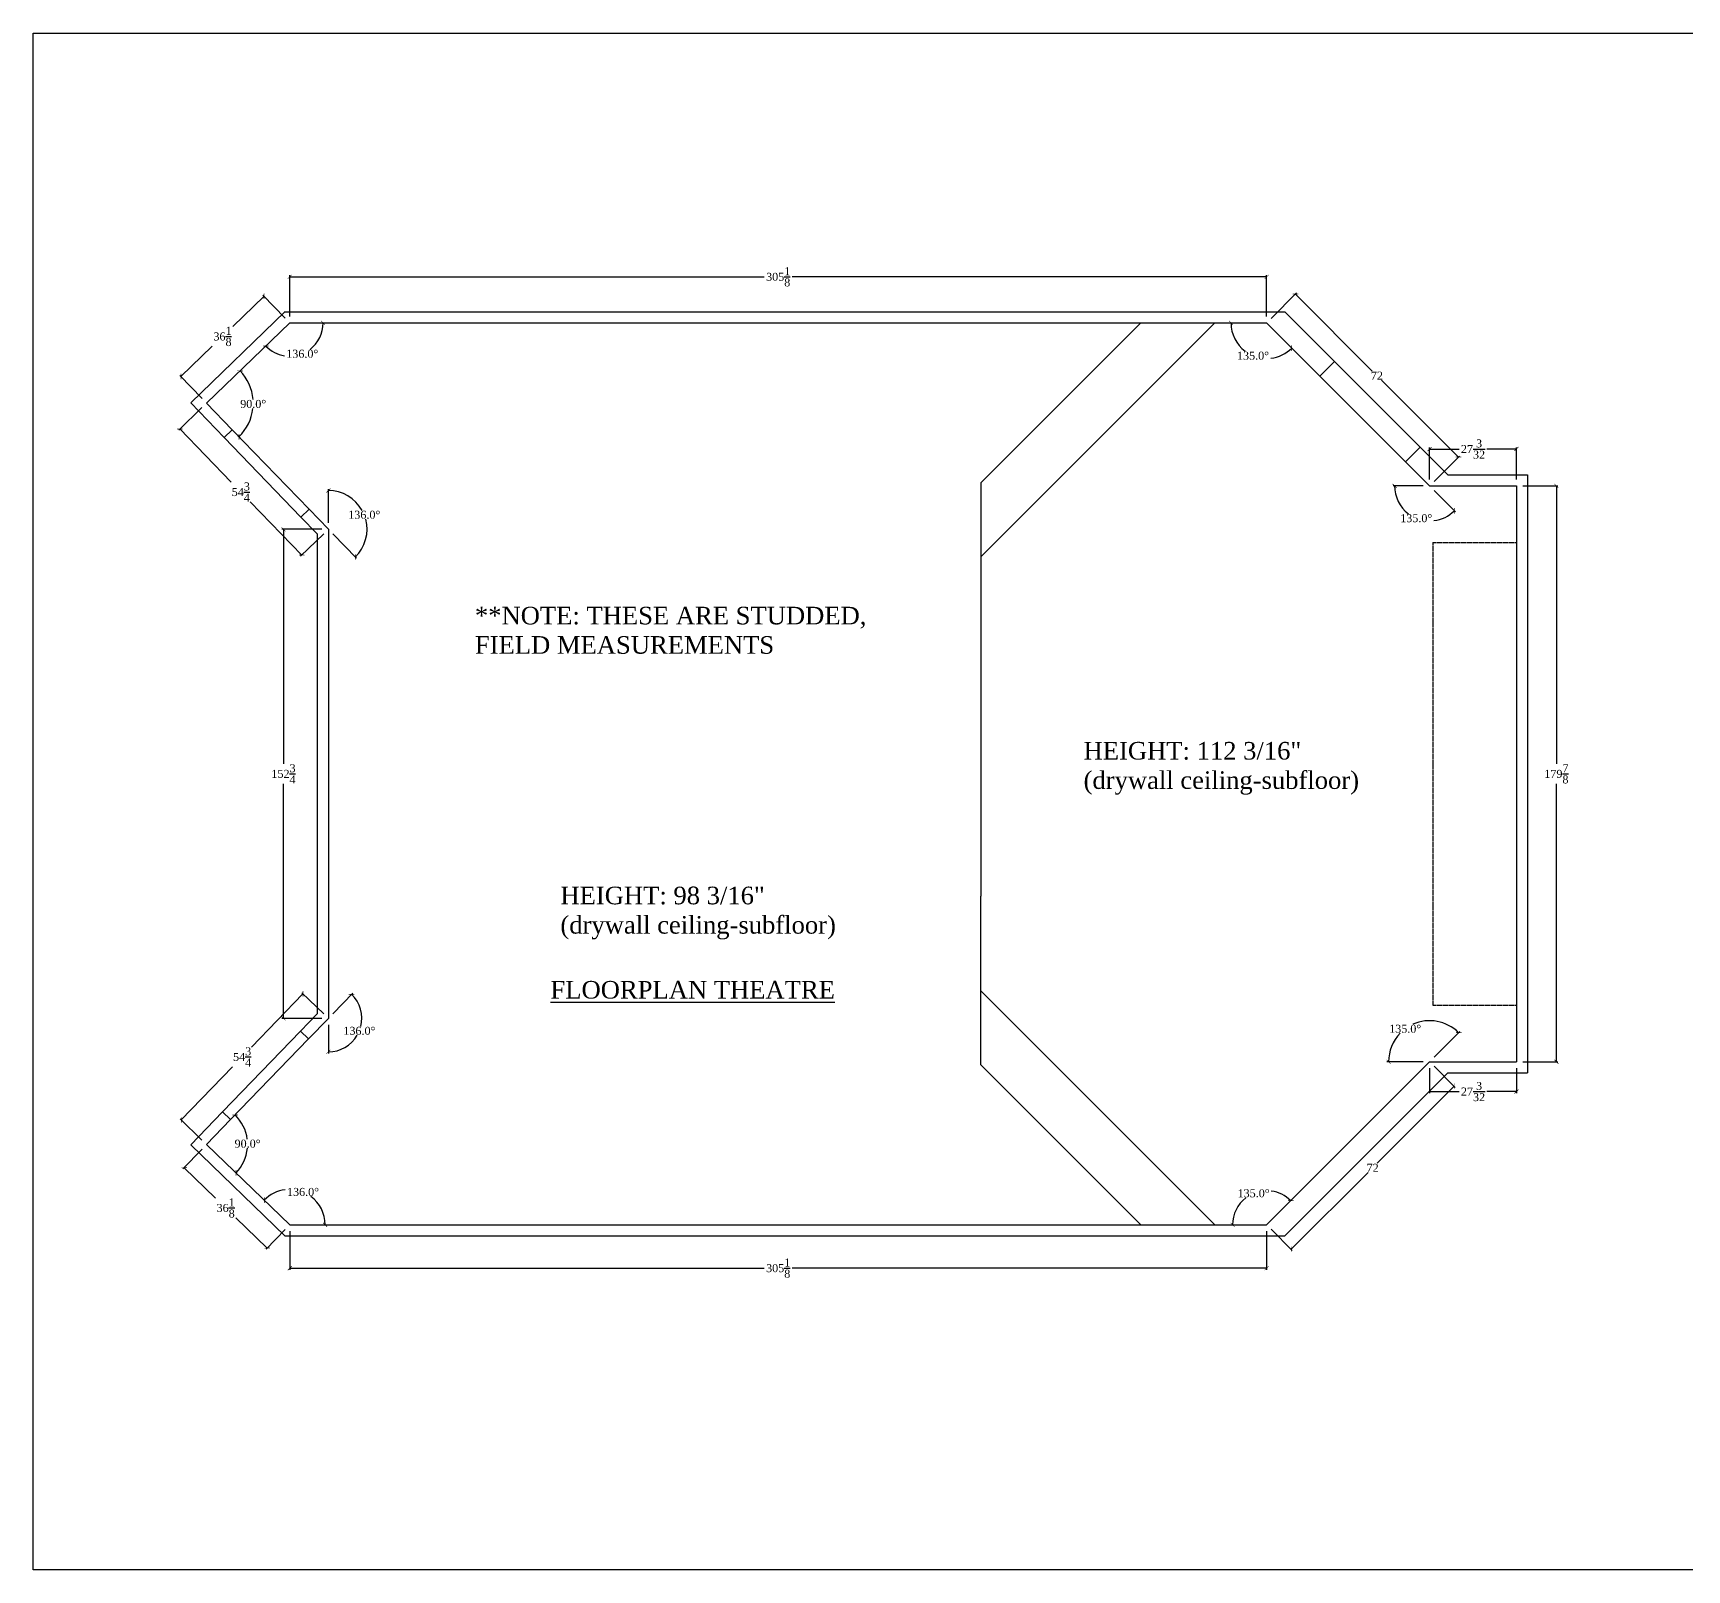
# Model space of a CAD drawing. Header units: inches. Extents: x -8 to 7069, y -18 to 1274.
# Drawn here: x 2615 to 3131, y 466 to 946 of the extents above; entities that cross this region are included whole.
import ezdxf

# ---------------------------------------------------------------- set-up
doc = ezdxf.new("R2010")
doc.units = ezdxf.units.IN
doc.header["$MEASUREMENT"] = 0
doc.linetypes.add('HIDDEN', pattern=[0.375, 0.25, -0.125])
doc.layers.add('VIEWPORT', color=7, linetype='Continuous')
doc.styles.add('BOOKMAN', font='BOOKOS.TTF')
doc.dimstyles.new('SACHI-1-2', dxfattribs={"dimtxt": 2.5, "dimasz": 1.25, "dimexe": 0.5, "dimexo": 2, "dimgap": 0.09, "dimtad": 0, "dimtih": 1, "dimtoh": 1, "dimdec": 5, "dimzin": 3, "dimdsep": 46, "dimlunit": 5, "dimtxsty": 'BOOKMAN', "dimblk": 'ARCHTICK', "dimcen": 0, "dimclrd": 5, "dimclre": 5, "dimclrt": 5, "dimadec": 1, "dimazin": 0, "dimtfac": 1, "dimtdec": 5, "dimtofl": 0, "dimtmove": 0, "dimatfit": 3, "dimfxl": 0, "dimtolj": 1, "dimtzin": 0, "dimarcsym": 0})

# ---------------------------------------------------------------- blocks, each defined once
blk = doc.blocks.new('_ARCHTICK')
at = {"color": 0, "linetype": 'ByBlock', "const_width": 0.15}
blk.add_lwpolyline([(-0.5, -0.5), (0.5, 0.5)], dxfattribs=at)
blk = doc.blocks.new('*D502')
at = {"layer": 'Defpoints', "color": 0}
for p in [(3000.02, 869.44), (2694.9, 855.05), (3000.02, 855.05)]:
    blk.add_point(p, dxfattribs=at)
at = {"layer": 'VIEWPORT', "color": 5, "lineweight": -2}
for p, q in [((2694.9, 857.05), (2694.9, 869.94)), ((2694.9, 869.44), (2843.11, 869.44)), ((3000.02, 869.44), (2851.81, 869.44)), ((3000.02, 857.05), (3000.02, 869.94))]:
    blk.add_line(p, q, dxfattribs=at)
at = {"layer": 'VIEWPORT', "color": 5, "lineweight": -2, "xscale": 1.25, "yscale": 1.25, "zscale": 1.25, "rotation": 180}
blk.add_blockref('_ARCHTICK', (2694.9, 869.44), dxfattribs=at)
at = {"layer": 'VIEWPORT', "color": 5, "lineweight": -2, "xscale": 1.25, "yscale": 1.25, "zscale": 1.25}
blk.add_blockref('_ARCHTICK', (3000.02, 869.44), dxfattribs=at)
at = {"layer": 'VIEWPORT', "color": 5, "insert": (2847.46, 869.44), "char_height": 2.5, "attachment_point": 5, "style": 'BOOKMAN'}
blk.add_mtext('\\A1;305{\\H1.000000x;\\S1/8;}', dxfattribs=at)
blk = doc.blocks.new('*D503')
at = {"layer": 'Defpoints', "color": 0}
for p in [(2694.9, 573.34), (3000.02, 573.34), (3000.02, 559.79)]:
    blk.add_point(p, dxfattribs=at)
at = {"layer": 'VIEWPORT', "color": 5, "lineweight": -2}
for p, q in [((2694.9, 571.34), (2694.9, 559.29)), ((3000.02, 571.34), (3000.02, 559.29)), ((2694.9, 559.79), (2843.11, 559.79)), ((3000.02, 559.79), (2851.81, 559.79))]:
    blk.add_line(p, q, dxfattribs=at)
at = {"layer": 'VIEWPORT', "color": 5, "lineweight": -2, "xscale": 1.25, "yscale": 1.25, "zscale": 1.25, "rotation": 180}
blk.add_blockref('_ARCHTICK', (2694.9, 559.79), dxfattribs=at)
at = {"layer": 'VIEWPORT', "color": 5, "lineweight": -2, "xscale": 1.25, "yscale": 1.25, "zscale": 1.25}
blk.add_blockref('_ARCHTICK', (3000.02, 559.79), dxfattribs=at)
at = {"layer": 'VIEWPORT', "color": 5, "insert": (2847.46, 559.79), "char_height": 2.5, "attachment_point": 5, "style": 'BOOKMAN'}
blk.add_mtext('\\A1;305{\\H1.000000x;\\S1/8;}', dxfattribs=at)
blk = doc.blocks.new('*D504')
at = {"layer": 'Defpoints', "color": 0}
for p in [(3078.04, 815.65), (3050.94, 804.13), (3078.04, 804.13)]:
    blk.add_point(p, dxfattribs=at)
at = {"layer": 'VIEWPORT', "color": 5, "lineweight": -2}
for p, q in [((3050.94, 806.13), (3050.94, 816.15)), ((3050.94, 815.65), (3060.16, 815.65)), ((3078.04, 815.65), (3068.81, 815.65)), ((3078.04, 806.13), (3078.04, 816.15))]:
    blk.add_line(p, q, dxfattribs=at)
at = {"layer": 'VIEWPORT', "color": 5, "lineweight": -2, "xscale": 1.25, "yscale": 1.25, "zscale": 1.25, "rotation": 180}
blk.add_blockref('_ARCHTICK', (3050.94, 815.65), dxfattribs=at)
at = {"layer": 'VIEWPORT', "color": 5, "lineweight": -2, "xscale": 1.25, "yscale": 1.25, "zscale": 1.25}
blk.add_blockref('_ARCHTICK', (3078.04, 815.65), dxfattribs=at)
at = {"layer": 'VIEWPORT', "color": 5, "insert": (3064.49, 815.65), "char_height": 2.5, "attachment_point": 5, "style": 'BOOKMAN'}
blk.add_mtext('\\A1;27{\\H1.000000x;\\S3/32;}', dxfattribs=at)
blk = doc.blocks.new('*D505')
at = {"layer": 'Defpoints', "color": 0}
for p in [(3078.04, 804.13), (3078.04, 624.26), (3090.53, 624.26)]:
    blk.add_point(p, dxfattribs=at)
at = {"layer": 'VIEWPORT', "color": 5, "lineweight": -2}
for p, q in [((3080.04, 804.13), (3091.03, 804.13)), ((3090.53, 804.13), (3090.53, 717.31)), ((3090.53, 624.26), (3090.53, 711.08)), ((3080.04, 624.26), (3091.03, 624.26))]:
    blk.add_line(p, q, dxfattribs=at)
at = {"layer": 'VIEWPORT', "color": 5, "lineweight": -2, "xscale": 1.25, "yscale": 1.25, "zscale": 1.25}
for p, rotation in [((3090.53, 804.13), 90), ((3090.53, 624.26), 270)]:
    blk.add_blockref('_ARCHTICK', p, dxfattribs=dict(at, rotation=rotation))
at = {"layer": 'VIEWPORT', "color": 5, "insert": (3090.53, 714.19), "char_height": 2.5, "attachment_point": 5, "style": 'BOOKMAN'}
blk.add_mtext('\\A1;179{\\H1.000000x;\\S7/8;}', dxfattribs=at)
blk = doc.blocks.new('*D506')
at = {"layer": 'Defpoints', "color": 0}
for p in [(3050.94, 624.26), (3078.04, 624.26), (3050.94, 614.96)]:
    blk.add_point(p, dxfattribs=at)
at = {"layer": 'VIEWPORT', "color": 5, "lineweight": -2}
for p, q in [((3050.94, 622.26), (3050.94, 614.46)), ((3078.04, 622.26), (3078.04, 614.46)), ((3050.94, 614.96), (3060.16, 614.96)), ((3078.04, 614.96), (3068.81, 614.96))]:
    blk.add_line(p, q, dxfattribs=at)
at = {"layer": 'VIEWPORT', "color": 5, "lineweight": -2, "xscale": 1.25, "yscale": 1.25, "zscale": 1.25, "rotation": 180}
blk.add_blockref('_ARCHTICK', (3050.94, 614.96), dxfattribs=at)
at = {"layer": 'VIEWPORT', "color": 5, "lineweight": -2, "xscale": 1.25, "yscale": 1.25, "zscale": 1.25}
blk.add_blockref('_ARCHTICK', (3078.04, 614.96), dxfattribs=at)
at = {"layer": 'VIEWPORT', "color": 5, "insert": (3064.49, 614.96), "char_height": 2.5, "attachment_point": 5, "style": 'BOOKMAN'}
blk.add_mtext('\\A1;27{\\H1.000000x;\\S3/32;}', dxfattribs=at)
blk = doc.blocks.new('*D507')
at = {"layer": 'Defpoints', "color": 0}
for p in [(2706.95, 790.57), (2692.94, 637.82), (2706.95, 637.82)]:
    blk.add_point(p, dxfattribs=at)
at = {"layer": 'VIEWPORT', "color": 5, "lineweight": -2}
for p, q in [((2704.95, 790.57), (2692.44, 790.57)), ((2692.94, 790.57), (2692.94, 717.29)), ((2692.94, 637.82), (2692.94, 711.1)), ((2704.95, 637.82), (2692.44, 637.82))]:
    blk.add_line(p, q, dxfattribs=at)
at = {"layer": 'VIEWPORT', "color": 5, "lineweight": -2, "xscale": 1.25, "yscale": 1.25, "zscale": 1.25}
for p, rotation in [((2692.94, 790.57), 90), ((2692.94, 637.82), 270)]:
    blk.add_blockref('_ARCHTICK', p, dxfattribs=dict(at, rotation=rotation))
at = {"layer": 'VIEWPORT', "color": 5, "insert": (2692.94, 714.19), "char_height": 2.5, "attachment_point": 5, "style": 'BOOKMAN'}
blk.add_mtext('\\A1;152{\\H1.000000x;\\S3/4;}', dxfattribs=at)
blk = doc.blocks.new('*D508')
at = {"layer": 'Defpoints', "color": 0}
for p in [(2668.92, 829.96), (2706.95, 790.57), (2698.62, 782.52)]:
    blk.add_point(p, dxfattribs=at)
at = {"layer": 'VIEWPORT', "color": 5, "lineweight": -2}
for p, q in [((2667.48, 828.57), (2660.22, 821.56)), ((2660.58, 821.91), (2676.63, 805.28)), ((2698.62, 782.52), (2682.56, 799.14)), ((2705.52, 789.18), (2698.26, 782.17))]:
    blk.add_line(p, q, dxfattribs=at)
at = {"layer": 'VIEWPORT', "color": 5, "lineweight": -2, "xscale": 1.25, "yscale": 1.25, "zscale": 1.25}
for p, rotation in [((2660.58, 821.91), 134), ((2698.62, 782.52), 314)]:
    blk.add_blockref('_ARCHTICK', p, dxfattribs=dict(at, rotation=rotation))
at = {"layer": 'VIEWPORT', "color": 5, "insert": (2679.6, 802.21), "char_height": 2.5, "attachment_point": 5, "style": 'BOOKMAN'}
blk.add_mtext('\\A1;54{\\H1.000000x;\\S3/4;}', dxfattribs=at)
blk = doc.blocks.new('*D509')
at = {"layer": 'Defpoints', "color": 0}
for p in [(2706.95, 637.82), (2661, 606.07), (2668.92, 598.43)]:
    blk.add_point(p, dxfattribs=at)
at = {"layer": 'VIEWPORT', "color": 5, "lineweight": -2}
for p, q in [((2705.52, 639.2), (2698.68, 645.81)), ((2699.03, 645.46), (2682.98, 628.84)), ((2661, 606.07), (2677.05, 622.7)), ((2667.48, 599.81), (2660.64, 606.42))]:
    blk.add_line(p, q, dxfattribs=at)
at = {"layer": 'VIEWPORT', "color": 5, "lineweight": -2, "xscale": 1.25, "yscale": 1.25, "zscale": 1.25}
for p, rotation in [((2699.03, 645.46), 45.99999999999959), ((2661, 606.07), 225.9999999999996)]:
    blk.add_blockref('_ARCHTICK', p, dxfattribs=dict(at, rotation=rotation))
at = {"layer": 'VIEWPORT', "color": 5, "insert": (2680.02, 625.77), "char_height": 2.5, "attachment_point": 5, "style": 'BOOKMAN'}
blk.add_mtext('\\A1;54{\\H1.000000x;\\S3/4;}', dxfattribs=at)
blk = doc.blocks.new('*D510')
at = {"layer": 'Defpoints', "color": 0}
for p in [(2668.92, 598.43), (2694.9, 573.34), (2687.86, 566.05)]:
    blk.add_point(p, dxfattribs=at)
at = {"layer": 'VIEWPORT', "color": 5, "lineweight": -2}
for p, q in [((2667.53, 596.99), (2661.53, 590.78)), ((2661.88, 591.14), (2671.69, 581.67)), ((2687.86, 566.05), (2678.05, 575.53)), ((2693.51, 571.9), (2687.52, 565.69))]:
    blk.add_line(p, q, dxfattribs=at)
at = {"layer": 'VIEWPORT', "color": 5, "lineweight": -2, "xscale": 1.25, "yscale": 1.25, "zscale": 1.25}
for p, rotation in [((2661.88, 591.14), 136.0000000000073), ((2687.86, 566.05), 316.0000000000073)]:
    blk.add_blockref('_ARCHTICK', p, dxfattribs=dict(at, rotation=rotation))
at = {"layer": 'VIEWPORT', "color": 5, "insert": (2674.87, 578.6), "char_height": 2.5, "attachment_point": 5, "style": 'BOOKMAN'}
blk.add_mtext('\\A1;36{\\H1.000000x;\\S1/8;}', dxfattribs=at)
blk = doc.blocks.new('*D511')
at = {"layer": 'Defpoints', "color": 0}
for p in [(2694.9, 855.05), (2660.9, 838.26), (2668.92, 829.96)]:
    blk.add_point(p, dxfattribs=at)
at = {"layer": 'VIEWPORT', "color": 5, "lineweight": -2}
for p, q in [((2686.88, 863.35), (2677.07, 853.88)), ((2693.51, 856.49), (2686.53, 863.71)), ((2660.9, 838.26), (2670.71, 847.74)), ((2667.53, 831.4), (2660.55, 838.62))]:
    blk.add_line(p, q, dxfattribs=at)
at = {"layer": 'VIEWPORT', "color": 5, "lineweight": -2, "xscale": 1.25, "yscale": 1.25, "zscale": 1.25}
for p, rotation in [((2686.88, 863.35), 43.99999999999369), ((2660.9, 838.26), 223.9999999999937)]:
    blk.add_blockref('_ARCHTICK', p, dxfattribs=dict(at, rotation=rotation))
at = {"layer": 'VIEWPORT', "color": 5, "insert": (2673.89, 850.81), "char_height": 2.5, "attachment_point": 5, "style": 'BOOKMAN'}
blk.add_mtext('\\A1;36{\\H1.000000x;\\S1/8;}', dxfattribs=at)
blk = doc.blocks.new('*D512')
at = {"layer": 'Defpoints', "color": 0}
for p in [(3000.02, 855.05), (3059.93, 813.12), (3050.94, 804.13)]:
    blk.add_point(p, dxfattribs=at)
at = {"layer": 'VIEWPORT', "color": 5, "lineweight": -2}
for p, q in [((3001.44, 856.46), (3009.37, 864.39)), ((3009.01, 864.04), (3033.04, 840.01)), ((3059.93, 813.12), (3035.9, 837.15)), ((3052.36, 805.54), (3060.28, 813.47))]:
    blk.add_line(p, q, dxfattribs=at)
at = {"layer": 'VIEWPORT', "color": 5, "lineweight": -2, "xscale": 1.25, "yscale": 1.25, "zscale": 1.25}
for p, rotation in [((3009.01, 864.04), 135.0000000000016), ((3059.93, 813.12), 315.0000000000016)]:
    blk.add_blockref('_ARCHTICK', p, dxfattribs=dict(at, rotation=rotation))
at = {"layer": 'VIEWPORT', "color": 5, "insert": (3034.47, 838.58), "char_height": 2.5, "attachment_point": 5, "style": 'BOOKMAN'}
blk.add_mtext('\\A1;72', dxfattribs=at)
blk = doc.blocks.new('*D513')
at = {"layer": 'Defpoints', "color": 0}
for p in [(3050.94, 624.26), (3000.02, 573.34), (3007.68, 565.68)]:
    blk.add_point(p, dxfattribs=at)
at = {"layer": 'VIEWPORT', "color": 5, "lineweight": -2}
for p, q in [((3052.36, 622.84), (3058.96, 616.24)), ((3058.6, 616.59), (3034.57, 592.57)), ((3007.68, 565.68), (3031.71, 589.71)), ((3001.44, 571.92), (3008.04, 565.32))]:
    blk.add_line(p, q, dxfattribs=at)
at = {"layer": 'VIEWPORT', "color": 5, "lineweight": -2, "xscale": 1.25, "yscale": 1.25, "zscale": 1.25}
for p, rotation in [((3058.6, 616.59), 44.99999999999952), ((3007.68, 565.68), 224.9999999999995)]:
    blk.add_blockref('_ARCHTICK', p, dxfattribs=dict(at, rotation=rotation))
at = {"layer": 'VIEWPORT', "color": 5, "insert": (3033.14, 591.14), "char_height": 2.5, "attachment_point": 5, "style": 'BOOKMAN'}
blk.add_mtext('\\A1;72', dxfattribs=at)
blk = doc.blocks.new('*D514')
at = {"layer": 'Defpoints', "color": 0}
for p in [(2694.9, 855.05), (2694.9, 855.05), (3000.02, 855.05), (2694.78, 844.63), (2668.92, 829.96)]:
    blk.add_point(p, dxfattribs=at)
at = {"layer": 'VIEWPORT', "color": 5, "lineweight": -2}
for start, end in [(307.4151, 0), (224, 260.9874)]:
    blk.add_arc((2694.9, 855.05), 10.42, start, end, dxfattribs=at)
at = {"layer": 'VIEWPORT', "color": 5, "lineweight": -2, "xscale": 1.25, "yscale": 1.25, "zscale": 1.25}
for p, rotation in [((2705.31, 855.05), 90), ((2687.4, 847.81), 133.9999999999936)]:
    blk.add_blockref('_ARCHTICK', p, dxfattribs=dict(at, rotation=rotation))
at = {"layer": 'VIEWPORT', "color": 5, "insert": (2698.8, 845.39), "char_height": 2.5, "attachment_point": 5, "style": 'BOOKMAN'}
blk.add_mtext('\\A1;136.0°', dxfattribs=at)
blk = doc.blocks.new('*D515')
at = {"layer": 'Defpoints', "color": 0}
for p in [(2694.9, 855.05), (2668.92, 829.96), (2668.92, 829.96), (2676.95, 821.64), (2682.91, 825.95)]:
    blk.add_point(p, dxfattribs=at)
at = {"layer": 'VIEWPORT', "color": 5, "lineweight": -2}
blk.add_line((2678.34, 820.2), (2679.38, 819.13), dxfattribs=at)
for start, end in [(4.4463, 44), (314, 353.5446)]:
    blk.add_arc((2668.92, 829.96), 14.56, start, end, dxfattribs=at)
at = {"layer": 'VIEWPORT', "color": 5, "lineweight": -2, "xscale": 1.25, "yscale": 1.25, "zscale": 1.25}
for p, rotation in [((2679.39, 840.07), 133.9999999999932), ((2679.03, 819.49), 224.0000000000002)]:
    blk.add_blockref('_ARCHTICK', p, dxfattribs=dict(at, rotation=rotation))
at = {"layer": 'VIEWPORT', "color": 5, "insert": (2683.48, 829.71), "char_height": 2.5, "attachment_point": 5, "style": 'BOOKMAN'}
blk.add_mtext('\\A1;90.0°', dxfattribs=at)
blk = doc.blocks.new('*D516')
at = {"layer": 'Defpoints', "color": 0}
for p in [(2700.92, 796.82), (2706.95, 790.57), (2706.95, 790.57), (2719.05, 790.43), (2706.95, 637.82)]:
    blk.add_point(p, dxfattribs=at)
at = {"layer": 'VIEWPORT', "color": 5, "lineweight": -2}
for p, q in [((2706.95, 792.57), (2706.95, 803.16)), ((2708.34, 789.13), (2715.7, 781.51))]:
    blk.add_line(p, q, dxfattribs=at)
for start, end in [(29.2838, 90), (314, 15.0747)]:
    blk.add_arc((2706.95, 790.57), 12.09, start, end, dxfattribs=at)
at = {"layer": 'VIEWPORT', "color": 5, "lineweight": -2, "xscale": 1.25, "yscale": 1.25, "zscale": 1.25}
for p, rotation in [((2706.95, 802.66), 179.9999999999999), ((2715.35, 781.87), 224.0000000000005)]:
    blk.add_blockref('_ARCHTICK', p, dxfattribs=dict(at, rotation=rotation))
at = {"layer": 'VIEWPORT', "color": 5, "insert": (2718.17, 795.1), "char_height": 2.5, "attachment_point": 5, "style": 'BOOKMAN'}
blk.add_mtext('\\A1;136.0°', dxfattribs=at)
blk = doc.blocks.new('*D517')
at = {"layer": 'Defpoints', "color": 0}
for p in [(2706.95, 790.57), (2706.95, 637.82), (2706.95, 637.82), (2700.75, 631.39), (2714.39, 630.46)]:
    blk.add_point(p, dxfattribs=at)
at = {"layer": 'VIEWPORT', "color": 5, "lineweight": -2}
for p, q in [((2708.34, 639.25), (2714.57, 645.7)), ((2706.95, 635.82), (2706.95, 626.86))]:
    blk.add_line(p, q, dxfattribs=at)
for start, end in [(345.9846, 46), (270, 329.5338)]:
    blk.add_arc((2706.95, 637.82), 10.46, start, end, dxfattribs=at)
at = {"layer": 'VIEWPORT', "color": 5, "lineweight": -2, "xscale": 1.25, "yscale": 1.25, "zscale": 1.25}
for p, rotation in [((2714.22, 645.34), 136.0000000000007), ((2706.95, 627.36), 180)]:
    blk.add_blockref('_ARCHTICK', p, dxfattribs=dict(at, rotation=rotation))
at = {"layer": 'VIEWPORT', "color": 5, "insert": (2716.65, 633.9), "char_height": 2.5, "attachment_point": 5, "style": 'BOOKMAN'}
blk.add_mtext('\\A1;136.0°', dxfattribs=at)
blk = doc.blocks.new('*D518')
at = {"layer": 'Defpoints', "color": 0}
for p in [(2676.43, 606.21), (2668.92, 598.43), (2668.92, 598.43), (2681.34, 595.33), (2694.9, 573.34)]:
    blk.add_point(p, dxfattribs=at)
at = {"layer": 'VIEWPORT', "color": 5, "lineweight": -2}
blk.add_line((2677.82, 607.65), (2678.16, 608), dxfattribs=at)
for start, end in [(7.2066, 46), (316, 354.8052)]:
    blk.add_arc((2668.92, 598.43), 12.81, start, end, dxfattribs=at)
at = {"layer": 'VIEWPORT', "color": 5, "lineweight": -2, "xscale": 1.25, "yscale": 1.25, "zscale": 1.25}
for p, rotation in [((2677.81, 607.64), 135.9999999999988), ((2678.13, 589.53), 226.0000000000078)]:
    blk.add_blockref('_ARCHTICK', p, dxfattribs=dict(at, rotation=rotation))
at = {"layer": 'VIEWPORT', "color": 5, "insert": (2681.72, 598.65), "char_height": 2.5, "attachment_point": 5, "style": 'BOOKMAN'}
blk.add_mtext('\\A1;90.0°', dxfattribs=at)
blk = doc.blocks.new('*D519')
at = {"layer": 'Defpoints', "color": 0}
for p in [(2668.92, 598.43), (2702.67, 581.2), (2694.9, 573.34), (2694.9, 573.34), (3000.02, 573.34)]:
    blk.add_point(p, dxfattribs=at)
at = {"layer": 'VIEWPORT', "color": 5, "lineweight": -2}
for start, end in [(97.2516, 136), (0, 53.3088)]:
    blk.add_arc((2694.9, 573.34), 11.05, start, end, dxfattribs=at)
at = {"layer": 'VIEWPORT', "color": 5, "lineweight": -2, "xscale": 1.25, "yscale": 1.25, "zscale": 1.25}
for p, rotation in [((2686.95, 581.01), 226.0000000000076), ((2705.95, 573.34), 270)]:
    blk.add_blockref('_ARCHTICK', p, dxfattribs=dict(at, rotation=rotation))
at = {"layer": 'VIEWPORT', "color": 5, "insert": (2699.04, 583.58), "char_height": 2.5, "attachment_point": 5, "style": 'BOOKMAN'}
blk.add_mtext('\\A1;136.0°', dxfattribs=at)
blk = doc.blocks.new('*D520')
at = {"layer": 'Defpoints', "color": 0}
for p in [(2694.9, 855.05), (3000.02, 855.05), (3000.02, 855.05), (2992.16, 847.19), (3016.65, 838.42)]:
    blk.add_point(p, dxfattribs=at)
at = {"layer": 'VIEWPORT', "color": 5, "lineweight": -2}
for start, end in [(180, 232.8877), (276.6135, 315)]:
    blk.add_arc((3000.02, 855.05), 11.12, start, end, dxfattribs=at)
at = {"layer": 'VIEWPORT', "color": 5, "lineweight": -2, "xscale": 1.25, "yscale": 1.25, "zscale": 1.25}
for p, rotation in [((2988.91, 855.05), 90.00000000000007), ((3007.88, 847.19), 45.00000000000367)]:
    blk.add_blockref('_ARCHTICK', p, dxfattribs=dict(at, rotation=rotation))
at = {"layer": 'VIEWPORT', "color": 5, "insert": (2995.77, 844.78), "char_height": 2.5, "attachment_point": 5, "style": 'BOOKMAN'}
blk.add_mtext('\\A1;135.0°', dxfattribs=at)
blk = doc.blocks.new('*D521')
at = {"layer": 'Defpoints', "color": 0}
for p in [(3043.43, 811.64), (3050.94, 804.13), (3050.94, 804.13), (3078.04, 804.13), (3043.21, 796.39)]:
    blk.add_point(p, dxfattribs=at)
at = {"layer": 'VIEWPORT', "color": 5, "lineweight": -2}
for p, q in [((3048.94, 804.13), (3039.5, 804.13)), ((3052.36, 802.72), (3059.03, 796.04))]:
    blk.add_line(p, q, dxfattribs=at)
for start, end in [(180, 232.6949), (277.076, 315)]:
    blk.add_arc((3050.94, 804.13), 10.94, start, end, dxfattribs=at)
at = {"layer": 'VIEWPORT', "color": 5, "lineweight": -2, "xscale": 1.25, "yscale": 1.25, "zscale": 1.25}
for p, rotation in [((3040, 804.13), 89.99999999999974), ((3058.68, 796.39), 45.0000000000056)]:
    blk.add_blockref('_ARCHTICK', p, dxfattribs=dict(at, rotation=rotation))
at = {"layer": 'VIEWPORT', "color": 5, "insert": (3046.75, 794.02), "char_height": 2.5, "attachment_point": 5, "style": 'BOOKMAN'}
blk.add_mtext('\\A1;135.0°', dxfattribs=at)
blk = doc.blocks.new('*D522')
at = {"layer": 'Defpoints', "color": 0}
for p in [(3050.94, 624.26), (3000.02, 583.96), (2694.9, 573.34), (3000.02, 573.34), (3000.02, 573.34)]:
    blk.add_point(p, dxfattribs=at)
at = {"layer": 'VIEWPORT', "color": 5, "lineweight": -2}
for start, end in [(45, 82.0668), (127.6597, 180)]:
    blk.add_arc((3000.02, 573.34), 10.63, start, end, dxfattribs=at)
at = {"layer": 'VIEWPORT', "color": 5, "lineweight": -2, "xscale": 1.25, "yscale": 1.25, "zscale": 1.25}
for p, rotation in [((3007.54, 580.85), 314.9999999999993), ((2989.39, 573.34), 270)]:
    blk.add_blockref('_ARCHTICK', p, dxfattribs=dict(at, rotation=rotation))
at = {"layer": 'VIEWPORT', "color": 5, "insert": (2995.95, 583.16), "char_height": 2.5, "attachment_point": 5, "style": 'BOOKMAN'}
blk.add_mtext('\\A1;135.0°', dxfattribs=at)
blk = doc.blocks.new('*D523')
at = {"layer": 'Defpoints', "color": 0}
for p in [(3050.94, 637.08), (3050.94, 624.26), (3050.94, 624.26), (3078.04, 624.26), (3000.02, 573.34)]:
    blk.add_point(p, dxfattribs=at)
at = {"layer": 'VIEWPORT', "color": 5, "lineweight": -2}
for p, q in [((3052.36, 625.67), (3060.36, 633.68)), ((3048.94, 624.26), (3037.62, 624.26))]:
    blk.add_line(p, q, dxfattribs=at)
for start, end in [(45, 114.1445), (136.1061, 180)]:
    blk.add_arc((3050.94, 624.26), 12.82, start, end, dxfattribs=at)
at = {"layer": 'VIEWPORT', "color": 5, "lineweight": -2, "xscale": 1.25, "yscale": 1.25, "zscale": 1.25}
for p, rotation in [((3060.01, 633.32), 314.9999999999995), ((3038.12, 624.26), 270.0000000000001)]:
    blk.add_blockref('_ARCHTICK', p, dxfattribs=dict(at, rotation=rotation))
at = {"layer": 'VIEWPORT', "color": 5, "insert": (3043.3, 634.55), "char_height": 2.5, "attachment_point": 5, "style": 'BOOKMAN'}
blk.add_mtext('\\A1;135.0°', dxfattribs=at)

msp = doc.modelspace()

# ---------------------------------------------------------------- linework, layer by layer
at = {"layer": 'VIEWPORT'}
for p, q in [((2693.50878, 858.574019), (2663.967301, 830.046145)), ((2693.447475, 858.549251), (3005.72197, 858.549251)), ((3005.72197, 858.549251), (3021.246465, 843.024756)), ((2694.897223, 855.049251), (2668.916294, 829.95976)), ((2694.897223, 855.049251), (3000.022223, 855.049251)), ((2960.772223, 855.049251), (2910.772223, 805.049251)), ((2983.841582, 855.049251), (2910.772223, 781.979892)), ((3000.022223, 855.049251), (3016.646592, 838.424882)), ((3016.646592, 838.424882), (3021.246465, 843.024756)), ((2663.967301, 830.046145), (2674.436363, 819.205114)), ((2668.916294, 829.95976), (2676.954052, 821.636418)), ((2676.954052, 821.636418), (2674.436363, 819.205114)), ((3043.428261, 811.643213), (3048.028135, 816.243086)), ((3048.028135, 816.243086), (3056.641018, 807.630203)), ((3043.428261, 811.643213), (3050.94127, 804.130203)), ((3056.641018, 807.630203), (3081.53502, 807.630203)), ((3081.53502, 807.630203), (3081.53502, 620.755199)), ((2910.772223, 805.049251), (2910.772223, 675.981071)), ((3050.94127, 804.130203), (3078.03502, 804.130203)), ((3078.03502, 804.130203), (3078.03502, 624.255199)), ((2700.919766, 796.819195), (2698.402077, 794.38789)), ((2700.919766, 796.819195), (2706.954611, 790.56993)), ((2698.402077, 794.38789), (2703.429842, 789.181487)), ((2706.954611, 790.56993), (2706.954611, 637.81543)), ((2703.454611, 789.120183), (2703.454611, 639.265178)), ((2910.772223, 623.336152), (2910.772223, 675.981071)), ((2983.841582, 573.336152), (2910.772223, 646.40551)), ((2698.228412, 633.817635), (2703.429842, 639.203873)), ((2700.746101, 631.386331), (2706.954611, 637.81543)), ((2700.746101, 631.386331), (2698.228412, 633.817635)), ((2960.772223, 573.336152), (2910.772223, 623.336152)), ((3000.022223, 573.336152), (3050.94127, 624.255199)), ((3005.72197, 569.836152), (3056.641018, 620.755199)), ((3050.94127, 624.255199), (3078.03502, 624.255199)), ((3056.641018, 620.755199), (3081.53502, 620.755199)), ((2663.967322, 598.339237), (2673.915369, 608.640742)), ((2668.916315, 598.425622), (2676.433058, 606.209438)), ((2676.433058, 606.209438), (2673.915369, 608.640742)), ((2693.50878, 569.811383), (2663.967322, 598.339237)), ((2694.897223, 573.336152), (2668.916315, 598.425622)), ((2693.447475, 569.836152), (3005.72197, 569.836152)), ((2694.897223, 573.336152), (3000.022223, 573.336152))]:
    msp.add_line(p, q, dxfattribs=at)
at = {"layer": 'VIEWPORT', "color": 251}
for p, q in [((3021.246465, 843.024756), (3048.028135, 816.243086)), ((3016.646592, 838.424882), (3043.428261, 811.643213)), ((2700.919766, 796.819195), (2676.954052, 821.636418)), ((2674.436363, 819.205114), (2698.402077, 794.38789)), ((2673.915369, 608.640742), (2698.228412, 633.817635)), ((2700.746101, 631.386331), (2676.433058, 606.209438))]:
    msp.add_line(p, q, dxfattribs=at)
at = {"layer": 'VIEWPORT', "color": 251, "linetype": 'HIDDEN'}
for p, q in [((3051.91002, 786.473953), (3051.91002, 641.911449)), ((3051.91002, 786.473953), (3078.03502, 786.473953)), ((3051.91002, 641.911449), (3078.03502, 641.911449))]:
    msp.add_line(p, q, dxfattribs=at)
at = {"layer": 'VIEWPORT'}
msp.add_lwpolyline([(2614.724149, 945.571402), (3647.880479, 945.571402), (3647.880479, 465.53304), (2614.724149, 465.53304)], close=True, dxfattribs=at)

# ---------------------------------------------------------------- texts
at = {"layer": 'VIEWPORT', "char_height": 5.5, "attachment_point": 1, "style": 'BOOKMAN'}
for s, insert, width in [('{\\C1;**NOTE: THESE ARE STUDDED, FIELD MEASUREMENTS}', (2752.729617, 766.371645), 144.38304453), ('{\\C4;HEIGHT: 112 3/16"\\P(drywall ceiling-subfloor)}', (2942.850763, 724.151501), 98.21220294), ('{\\C4;HEIGHT: 98 3/16"\\P(drywall ceiling-subfloor)}', (2779.439119, 678.946087), 98.21220294), ('{\\LFLOORPLAN THEATRE}', (2776.339941, 649.497741), 153.75432344)]:
    msp.add_mtext(s, dxfattribs=dict(at, insert=insert, width=width))

# ---------------------------------------------------------------- dimensions: what is measured, and where the dimension line sits
at = {"layer": 'VIEWPORT'}
for base, p1, p2, picture, middle in [((3000.022223, 869.440968), (2694.897223, 855.049251), (3000.022223, 855.049251), '*D502', (2847.459723, 869.440968)), ((3078.03502, 815.648518), (3050.94127, 804.130203), (3078.03502, 804.130203), '*D504', (3064.488145, 815.648518)), ((3050.94127, 614.961308), (3078.03502, 624.255199), (3050.94127, 624.255199), '*D506', (3064.488145, 614.961308)), ((3000.022223, 559.789574), (2694.897223, 573.336152), (3000.022223, 573.336152), '*D503', (2847.459723, 559.789574))]:
    dim = msp.add_linear_dim(base=base, p1=p1, p2=p2, dimstyle='SACHI-1-2', dxfattribs=at)
    dim.commit()
    dim.dimension.update_dxf_attribs({"geometry": picture, "text_midpoint": middle})
for p1, p2, distance, picture, middle in [((2694.897223, 855.049251), (2668.916294, 829.95976), -11.541099, '*D511', (2673.889638, 850.806477)), ((3000.022223, 855.049251), (3050.94127, 804.130203), 12.713855, '*D512', (3034.4718, 838.57978)), ((2668.916294, 829.95976), (2706.954611, 790.56993), -11.592124, '*D508', (2679.596776, 802.212279)), ((2706.954611, 637.81543), (2668.916315, 598.425622), -11.009561, '*D509', (2680.015847, 625.76841)), ((3050.94127, 624.255199), (3000.022223, 573.336152), 10.833206, '*D513', (3033.14198, 591.135442)), ((2668.916315, 598.425622), (2694.897223, 573.336152), -10.126669, '*D510', (2674.872194, 578.596371))]:
    dim = msp.add_aligned_dim(p1=p1, p2=p2, distance=distance, dimstyle='SACHI-1-2', dxfattribs=at)
    dim.commit()
    dim.dimension.update_dxf_attribs({"geometry": picture, "text_midpoint": middle})
for base, line1, line2, picture, middle in [((2694.776011, 844.632333), ((2694.897223, 855.049251), (3000.022223, 855.049251)), ((2694.897223, 855.049251), (2668.916294, 829.95976)), '*D514', (2698.799733, 845.390199)), ((2682.913641, 825.946085), ((2668.916294, 829.95976), (2676.954052, 821.636418)), ((2694.897223, 855.049251), (2668.916294, 829.95976)), '*D515', (2683.475509, 829.705628)), ((2992.161608, 847.188636), ((3000.022223, 855.049251), (3016.646592, 838.424882)), ((2694.897223, 855.049251), (3000.022223, 855.049251)), '*D520', (2995.768089, 844.778862)), ((3043.205184, 796.394117), ((3050.94127, 804.130203), (3078.03502, 804.130203)), ((3043.428261, 811.643213), (3050.94127, 804.130203)), '*D521', (3046.754531, 794.022519)), ((2719.045071, 790.429245), ((2706.954611, 790.56993), (2706.954611, 637.81543)), ((2700.919766, 796.819195), (2706.954611, 790.56993)), '*D516', (2718.165449, 795.099403)), ((2714.391988, 630.464091), ((2700.746101, 631.386331), (2706.954611, 637.81543)), ((2706.954611, 790.56993), (2706.954611, 637.81543)), '*D517', (2716.650524, 633.898027)), ((3000.022223, 583.964979), ((3000.022223, 573.336152), (3050.94127, 624.255199)), ((2694.897223, 573.336152), (3000.022223, 573.336152)), '*D522', (2995.954747, 583.155908)), ((2681.342115, 595.327522), ((2694.897223, 573.336152), (2668.916315, 598.425622)), ((2668.916315, 598.425622), (2676.433058, 606.209438)), '*D518', (2681.720563, 598.649121)), ((2702.665508, 581.195354), ((2694.897223, 573.336152), (3000.022223, 573.336152)), ((2694.897223, 573.336152), (2668.916315, 598.425622)), '*D519', (2699.036809, 583.581987))]:
    dim = msp.add_angular_dim_2l(base=base, line1=line1, line2=line2, dimstyle='SACHI-1-2', dxfattribs=at)
    dim.commit()
    dim.dimension.update_dxf_attribs({"geometry": picture, "text_midpoint": middle})
for base, p1, p2, picture, middle in [((3090.533873, 624.255199), (3078.03502, 804.130203), (3078.03502, 624.255199), '*D505', (3090.533873, 714.192701)), ((2692.941677, 637.81543), (2706.954611, 790.56993), (2706.954611, 637.81543), '*D507', (2692.941677, 714.19268))]:
    dim = msp.add_linear_dim(base=base, p1=p1, p2=p2, angle=90, dimstyle='SACHI-1-2', dxfattribs=at)
    dim.commit()
    dim.dimension.update_dxf_attribs({"geometry": picture, "text_midpoint": middle})
dim = msp.add_angular_dim_2l(base=(3050.94127, 637.078814), line1=((3000.022223, 573.336152), (3050.94127, 624.255199)), line2=((3050.94127, 624.255199), (3078.03502, 624.255199)), dimstyle='SACHI-1-2', dxfattribs=at)
dim.commit()
dim.dimension.update_dxf_attribs({"geometry": '*D523', "text_midpoint": (3043.297299, 634.551548), "dimtype": 162})

doc.saveas('drawing.dxf')
